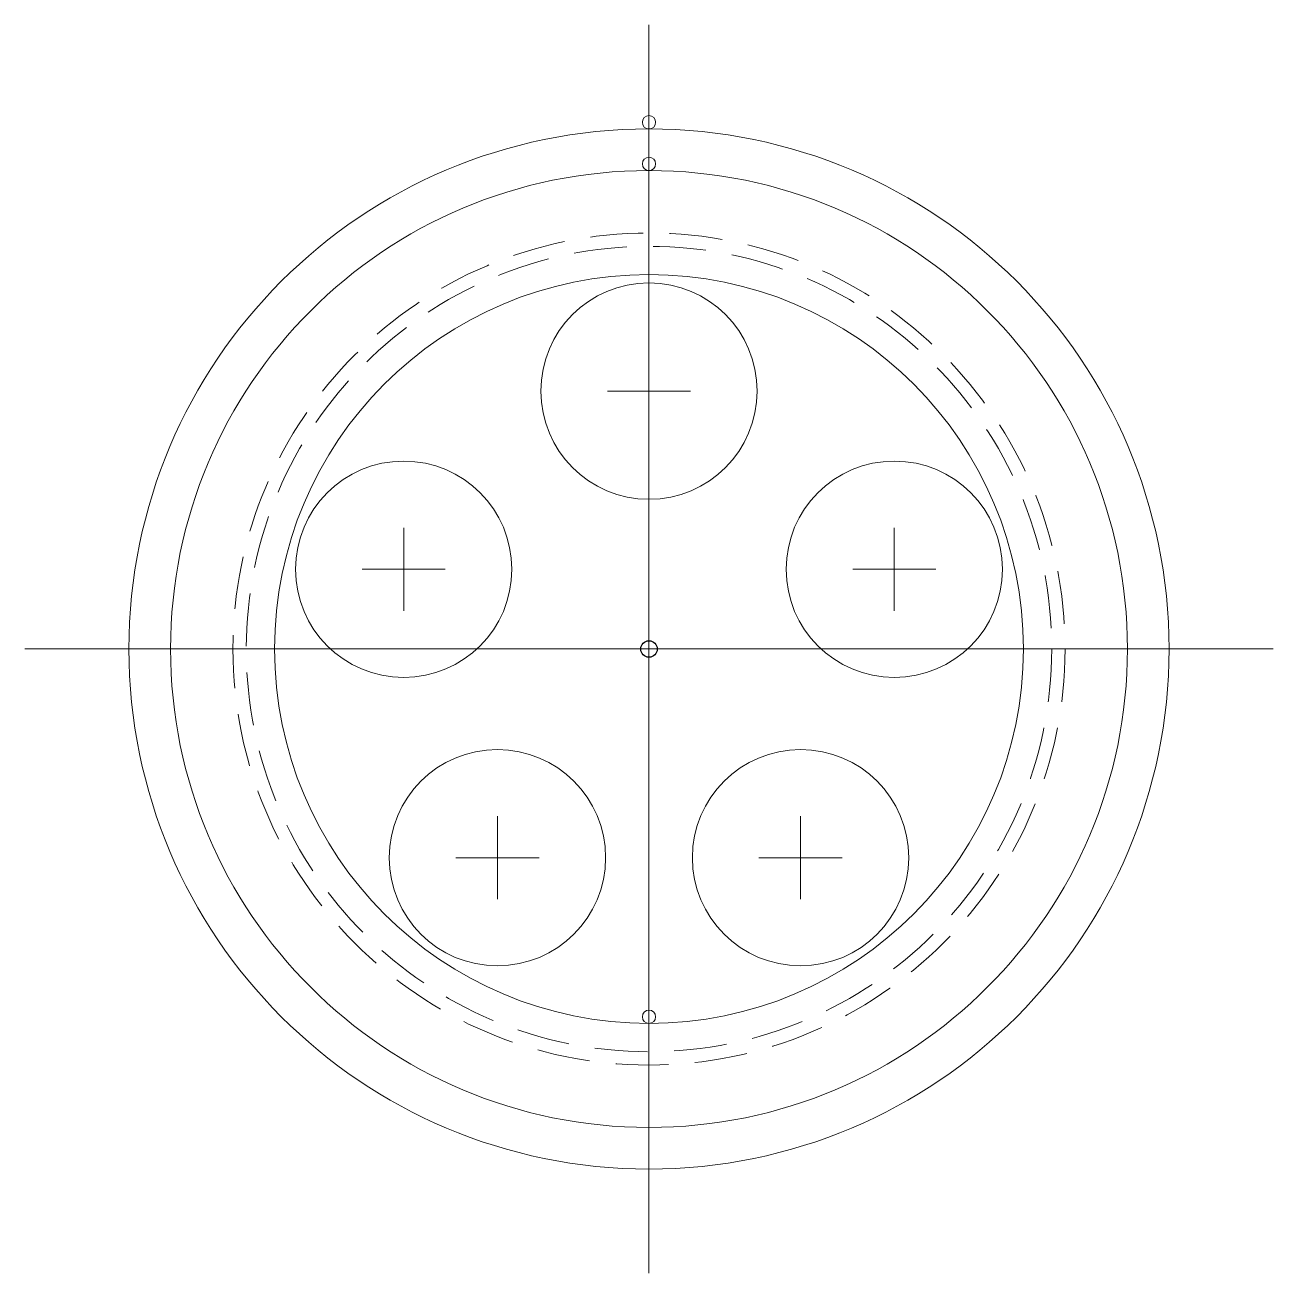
# Model space of a CAD drawing. Extents: x -50 to 250, y -150 to 150.
import ezdxf

# ---------------------------------------------------------------- set-up
doc = ezdxf.new("R2010")
doc.units = 0
doc.linetypes.add('DASHED', pattern=[19.05, 12.7, -6.35])
doc.layers.get('0').update_dxf_attribs({"lineweight": 13, "true_color": 0xffffff})

msp = doc.modelspace()

# ---------------------------------------------------------------- linework, layer by layer
at = {"color": 2, "linetype": 'Continuous', "lineweight": 13, "true_color": 0xffff00}
for p, q in [((100, -150), (100, 150)), ((-50, 0), (250, 0))]:
    msp.add_line(p, q, dxfattribs=at)
for p, q in [((90, 62), (110, 62)), ((41.03, 9.16), (41.03, 29.16)), ((158.97, 9.16), (158.97, 29.16)), ((31.03, 19.16), (51.03, 19.16)), ((148.97, 19.16), (168.97, 19.16)), ((63.56, -60.16), (63.56, -40.16)), ((136.44, -60.16), (136.44, -40.16)), ((53.56, -50.16), (73.56, -50.16)), ((126.44, -50.16), (146.44, -50.16))]:
    msp.add_line(p, q)
for centre, radius in [((100, 126.6), 1.6), ((100, 0), 125), ((100, 116.6), 1.6), ((100, 0), 115), ((100, 0), 90), ((100, 62), 26), ((41.03, 19.16), 26), ((158.97, 19.16), 26), ((63.56, -50.16), 26), ((136.44, -50.16), 26)]:
    msp.add_circle(centre, radius)
at = {"linetype": 'DASHED'}
for radius in [100, 96.8]:
    msp.add_circle((100, 0), radius, dxfattribs=at)
at = {"lineweight": -2}
msp.add_circle((100, 0), 2, dxfattribs=at)
at = {"linetype": 'Continuous'}
msp.add_circle((100, -88.4), 1.6, dxfattribs=at)

doc.saveas('drawing.dxf')
